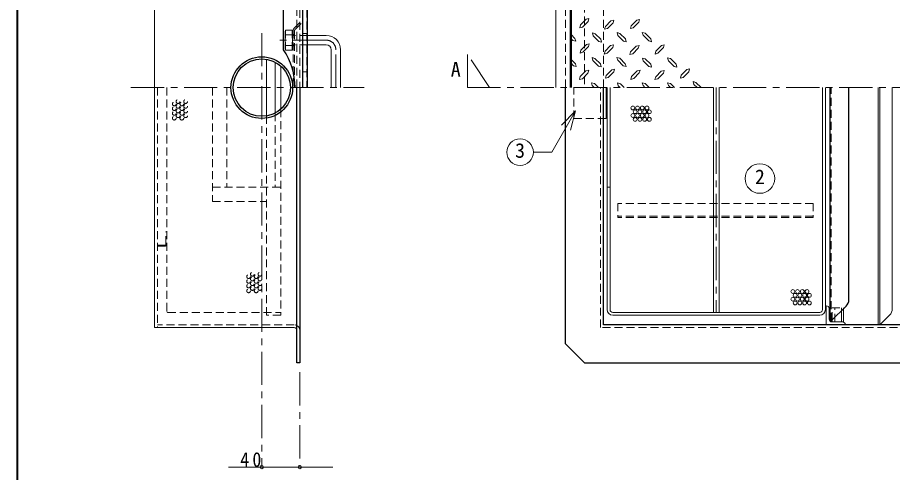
# Model space of a CAD drawing. Units: millimetres at full size, sheet at 1:7; details may follow other scales. Extents: x -1487 to 1348, y -983 to 984.
# Drawn here: x -1487 to -565, y 60 to 539 of the extents above; entities that cross this region are included whole.
import ezdxf
from ezdxf.enums import TextEntityAlignment as Align

# ---------------------------------------------------------------- set-up
doc = ezdxf.new("R2010")
doc.units = ezdxf.units.MM
doc.header["$LTSCALE"] = 7
doc.header["$PDMODE"] = 32
doc.header["$PDSIZE"] = 3.5
doc.linetypes.add('CHAIN1', pattern=[8, 5, -1, 1, -1])
doc.linetypes.add('DASHED1', pattern=[1.8, 1.2, -0.6])
doc.layers.add('0-A', color=4, linetype='Continuous', lineweight=9)
doc.styles.add('ＭＳ ゴシック', font='')
doc.styles.get('ＭＳ ゴシック').set_extended_font_data('MS Gothic')

msp = doc.modelspace()

# ---------------------------------------------------------------- linework, layer by layer
at = {"layer": '0-A', "color": 1, "lineweight": 40}
msp.add_line((-1487.357, -983.487), (-1487.357, 983.513), dxfattribs=at)
at = {"layer": '0-A', "color": 5, "lineweight": 25}
for p, q in [((-1186.857, 765.513), (-1186.857, 465.513)), ((-1181.857, 465.513), (-1181.857, 765.513)), ((-1206.857, 505.513), (-1206.857, 663.013)), ((-903.857, 593.777), (-903.857, 465.513)), ((-1192.857, 175.513), (-1192.857, 465.513)), ((-1189.857, 465.513), (-1189.857, 175.513)), ((-909.857, 195.513), (-909.857, 465.513)), ((-869.857, 215.513), (-869.857, 465.513)), ((-631.107, 465.513), (-631.107, 219.529)), ((-611.107, 242.171), (-611.107, 465.513)), ((-614.036, 235.1), (-629.607, 219.529)), ((130.143, 215.513), (-869.857, 215.513)), ((-629.607, 219.529), (-631.107, 219.529)), ((-889.857, 175.513), (-909.857, 195.513)), ((-1189.857, 175.513), (-1192.857, 175.513)), ((-889.857, 175.513), (150.143, 175.513))]:
    msp.add_line(p, q, dxfattribs=at)
at = {"layer": '0-A', "color": 7, "lineweight": 18}
for p, q in [((-919.857, 765.513), (-919.857, 465.513)), ((-904.857, 750.513), (-904.857, 465.513)), ((-1181.857, 520.513), (-1161.857, 520.513)), ((-1181.857, 510.513), (-1161.857, 510.513)), ((-1156.857, 465.513), (-1156.857, 505.513)), ((-1146.857, 465.513), (-1146.857, 505.513)), ((-1215.857, 492.328), (-1215.857, 438.698)), ((-1209.857, 488.208), (-1209.857, 442.818)), ((-1342.857, 212.513), (-1342.857, 465.513)), ((-866.857, 433.013), (-866.857, 465.513)), ((-753.857, 465.513), (-753.857, 228.513)), ((-747.857, 465.513), (-747.857, 228.513)), ((-638.857, 231.513), (-638.857, 465.513)), ((-635.857, 231.513), (-635.857, 465.513)), ((-580.357, 465.513), (-580.357, 215.513)), ((-578.357, 215.513), (-578.357, 465.513)), ((-899.073, 440.935), (-924.192, 397.428)), ((-899.073, 440.935), (-913.922, 426.086)), ((-899.073, 440.935), (-904.508, 420.65)), ((-869.857, 433.013), (-866.857, 433.013)), ((-924.192, 397.428), (-943.665, 397.428)), ((-865.857, 360.513), (-862.857, 360.513)), ((-865.857, 231.513), (-865.857, 360.513)), ((-862.857, 231.513), (-862.857, 360.513)), ((-634.857, 235.513), (-634.857, 215.513)), ((-631.857, 221.513), (-631.857, 232.513)), ((-616.702, 232.434), (-616.702, 218.513)), ((-641.857, 228.513), (-859.857, 228.513)), ((-859.857, 225.513), (-641.857, 225.513)), ((-618.859, 218.513), (-618.859, 230.277)), ((-1342.857, 212.513), (-1195.857, 212.513)), ((-628.857, 218.513), (-628.857, 220.279)), ((-616.702, 218.513), (-628.857, 218.513))]:
    msp.add_line(p, q, dxfattribs=at)
at = {"layer": '0-A', "color": 7, "linetype": 'DASHED1', "lineweight": 18}
for p, q in [((-1189.857, 761.513), (-1189.857, 465.513)), ((-872.857, 212.513), (-872.857, 465.513)), ((-629.607, 219.529), (-629.607, 465.513)), ((133.143, 212.513), (-872.857, 212.513))]:
    msp.add_line(p, q, dxfattribs=at)
at = {"layer": '0-A', "linetype": 'DASHED1'}
for p, q in [((-1192.857, 465.513), (-1192.857, 755.513)), ((-1182.357, 749.513), (-1182.357, 465.513)), ((-889.857, 590.987), (-889.857, 465.513)), ((-869.857, 465.513), (-869.857, 587.61)), ((-1195.979, 527.892), (-1186.857, 537.013)), ((-1204.857, 526.013), (-1205.357, 524.513)), ((-1197.857, 526.013), (-1204.857, 526.013)), ((-1204.857, 526.013), (-1204.857, 505.013)), ((-1197.857, 526.013), (-1197.857, 505.013)), ((-1196.857, 525.77), (-1196.857, 465.513)), ((-1194.479, 527.27), (-1186.857, 534.892)), ((-1205.357, 524.513), (-1205.357, 506.513)), ((-1205.357, 524.513), (-1204.857, 521.013)), ((-1197.857, 521.013), (-1204.857, 521.013)), ((-1197.357, 524.513), (-1197.357, 506.513)), ((-1181.857, 520.513), (-1197.357, 520.513)), ((-1195.357, 521.513), (-1196.857, 521.513)), ((-1195.357, 525.149), (-1195.357, 465.513)), ((-1182.357, 522.513), (-1186.857, 522.513)), ((-1197.857, 510.013), (-1204.857, 510.013)), ((-1197.357, 515.513), (-1197.857, 510.013)), ((-1197.857, 510.013), (-1197.357, 506.513)), ((-1181.857, 510.513), (-1197.357, 510.513)), ((-1195.357, 509.513), (-1196.857, 509.513)), ((-1204.857, 505.013), (-1205.357, 506.513)), ((-1197.857, 505.013), (-1204.857, 505.013)), ((-1197.357, 506.513), (-1197.857, 505.013)), ((-1182.357, 482.096), (-1186.857, 482.096)), ((-1339.857, 465.513), (-1339.857, 212.513)), ((-1329.857, 465.513), (-1329.857, 229.513)), ((-1281.857, 465.513), (-1281.857, 345.513)), ((-1266.857, 465.513), (-1266.857, 360.513)), ((-900.857, 433.013), (-900.857, 465.513)), ((-1209.857, 442.818), (-1209.857, 225.513)), ((-1224.857, 435.679), (-1224.857, 225.513)), ((-1215.857, 438.698), (-1215.857, 360.513)), ((-900.857, 433.013), (-869.857, 433.013)), ((-1281.857, 360.513), (-1209.857, 360.513)), ((-1281.857, 345.513), (-1224.857, 345.513)), ((-854.566, 343.513), (-854.566, 328.513)), ((-648.857, 343.513), (-854.566, 343.513)), ((-648.857, 343.513), (-648.857, 328.513)), ((-648.857, 330.013), (-854.566, 330.013)), ((-648.857, 328.513), (-854.566, 328.513)), ((-1329.857, 313.513), (-1330.857, 313.513)), ((-1330.857, 300.513), (-1330.857, 313.513)), ((-1331.857, 299.513), (-1339.857, 299.513)), ((-1331.857, 298.513), (-1339.857, 298.513)), ((-628.857, 220.279), (-628.857, 233.513)), ((-628.857, 233.513), (-616.702, 233.513)), ((-625.857, 218.513), (-625.857, 233.513)), ((-618.859, 230.277), (-618.859, 233.513)), ((-616.702, 233.513), (-616.702, 232.434)), ((-1328.857, 228.513), (-1209.857, 228.513)), ((-1209.857, 225.513), (-1224.857, 225.513)), ((-1195.857, 215.513), (-1339.857, 215.513))]:
    msp.add_line(p, q, dxfattribs=at)
at = {"layer": '0-A'}
for p, q in [((-1342.857, 465.513), (-1342.857, 718.513)), ((-888.154, 537.513), (-893.967, 531.607)), ((-885.904, 535.357), (-891.811, 529.357)), ((-888.154, 537.513), (-885.154, 538.263)), ((-885.904, 535.357), (-885.154, 538.263)), ((-861.811, 535.826), (-867.717, 529.919)), ((-861.811, 535.826), (-858.811, 536.669)), ((-859.654, 533.669), (-858.811, 536.669)), ((-834.623, 536.576), (-840.529, 530.669)), ((-834.623, 536.576), (-831.623, 537.419)), ((-832.467, 534.419), (-831.623, 537.419)), ((-868.561, 527.013), (-867.717, 529.919)), ((-865.561, 527.763), (-868.561, 527.013)), ((-859.654, 533.669), (-865.561, 527.763)), ((-841.279, 527.669), (-840.529, 530.669)), ((-838.373, 528.513), (-841.279, 527.669)), ((-832.467, 534.419), (-838.373, 528.513)), ((-899.873, 517.451), (-903.857, 521.435)), ((-902.029, 515.201), (-903.857, 517.029)), ((-899.873, 517.451), (-899.029, 514.451)), ((-874.654, 514.263), (-880.654, 520.169)), ((-872.498, 516.419), (-878.404, 522.326)), ((-848.686, 514.638), (-854.592, 520.544)), ((-846.529, 516.794), (-852.436, 522.701)), ((-846.529, 516.794), (-845.686, 513.794)), ((-822.061, 514.732), (-828.061, 520.638)), ((-819.904, 516.888), (-825.811, 522.794)), ((-819.904, 516.888), (-819.154, 513.888)), ((-902.029, 515.201), (-899.029, 514.451)), ((-887.686, 510.888), (-893.592, 504.982)), ((-885.529, 508.732), (-891.436, 502.826)), ((-887.686, 510.888), (-884.686, 511.732)), ((-885.529, 508.732), (-884.686, 511.732)), ((-874.654, 514.263), (-871.748, 513.419)), ((-872.498, 516.419), (-871.748, 513.419)), ((-862.279, 509.857), (-868.092, 503.951)), ((-860.029, 507.701), (-865.936, 501.701)), ((-862.279, 509.857), (-859.279, 510.607)), ((-860.029, 507.701), (-859.279, 510.607)), ((-848.686, 514.638), (-845.686, 513.794)), ((-835.186, 509.201), (-841.092, 503.294)), ((-835.186, 509.201), (-832.186, 510.044)), ((-833.029, 507.044), (-832.186, 510.044)), ((-822.061, 514.732), (-819.154, 513.888)), ((-808.748, 509.857), (-814.654, 503.951)), ((-806.592, 507.701), (-812.498, 501.701)), ((-808.748, 509.857), (-805.748, 510.607)), ((-806.592, 507.701), (-805.748, 510.607)), ((-894.342, 501.982), (-893.592, 504.982)), ((-891.436, 502.826), (-894.342, 501.982)), ((-841.842, 500.294), (-841.092, 503.294)), ((-1224.857, 495.347), (-1224.857, 435.679)), ((-899.311, 490.638), (-903.857, 495.185)), ((-901.467, 488.388), (-903.857, 491.12)), ((-899.311, 490.638), (-898.467, 487.638)), ((-875.029, 488.294), (-880.936, 494.201)), ((-872.873, 490.451), (-878.779, 496.357)), ((-872.873, 490.451), (-872.029, 487.451)), ((-848.873, 488.388), (-854.779, 494.294)), ((-846.717, 490.638), (-852.529, 496.451)), ((-846.717, 490.638), (-845.873, 487.638)), ((-821.873, 487.919), (-827.873, 493.826)), ((-819.717, 490.076), (-825.623, 495.982)), ((-819.717, 490.076), (-818.967, 487.076)), ((-802.092, 496.826), (-799.092, 496.076)), ((-801.248, 493.919), (-802.092, 496.826)), ((-795.342, 487.919), (-801.248, 493.919)), ((-793.186, 490.169), (-799.092, 496.076)), ((-793.186, 490.169), (-792.436, 487.169)), ((-901.467, 488.388), (-898.467, 487.638)), ((-888.248, 483.044), (-894.154, 477.138)), ((-886.092, 480.888), (-891.998, 474.888)), ((-888.248, 483.044), (-885.248, 483.794)), ((-886.092, 480.888), (-885.248, 483.794)), ((-875.029, 488.294), (-872.029, 487.451)), ((-861.061, 484.263), (-866.967, 478.357)), ((-858.811, 482.107), (-864.811, 476.107)), ((-861.061, 484.263), (-858.061, 485.013)), ((-858.811, 482.107), (-858.061, 485.013)), ((-848.873, 488.388), (-845.873, 487.638)), ((-834.154, 483.138), (-840.061, 477.232)), ((-831.998, 480.982), (-837.904, 474.982)), ((-834.154, 483.138), (-831.154, 483.888)), ((-831.998, 480.982), (-831.154, 483.888)), ((-821.873, 487.919), (-818.967, 487.076)), ((-808.842, 482.857), (-814.654, 476.951)), ((-806.592, 480.701), (-812.498, 474.701)), ((-808.842, 482.857), (-805.842, 483.607)), ((-806.592, 480.701), (-805.842, 483.607)), ((-795.342, 487.919), (-792.436, 487.169)), ((-782.029, 484.451), (-787.936, 478.544)), ((-779.779, 482.294), (-785.779, 476.294)), ((-782.029, 484.451), (-779.029, 485.201)), ((-779.779, 482.294), (-779.029, 485.201)), ((-840.811, 474.232), (-840.061, 477.232)), ((-837.904, 474.982), (-840.811, 474.232)), ((-815.498, 473.951), (-814.654, 476.951)), ((-812.498, 474.701), (-815.498, 473.951)), ((-802.092, 470.482), (-799.092, 469.732)), ((-801.248, 467.576), (-802.092, 470.482)), ((-775.373, 471.888), (-772.373, 471.044)), ((-774.529, 468.888), (-775.373, 471.888)), ((-766.707, 465.513), (-772.373, 471.044)), ((-879.436, 465.513), (-881.498, 467.576)), ((-875.123, 465.513), (-879.342, 469.732)), ((-865.857, 465.513), (-865.857, 360.513)), ((-862.857, 360.513), (-862.857, 465.513)), ((-852.248, 465.513), (-854.217, 467.482)), ((-848, 465.513), (-851.967, 469.638)), ((-821.592, 465.513), (-825.811, 469.732)), ((-799.186, 465.513), (-801.248, 467.576)), ((-794.873, 465.513), (-799.092, 469.732)), ((-771.154, 465.513), (-774.529, 468.888)), ((-565.357, 465.513), (-565.357, 232.655)), ((-568.286, 225.584), (-578.357, 215.513)), ((-1154.857, 65.513), (-1264.857, 65.513))]:
    msp.add_line(p, q, dxfattribs=at)
at = {"layer": '0-A', "linetype": 'CHAIN1'}
for p, q in [((-1229.857, 523.013), (-1229.857, 65.513)), ((-1161.857, 515.513), (-1215.357, 515.513)), ((-1151.857, 465.513), (-1151.857, 505.513)), ((-1013.191, 500.513), (-1013.191, 465.513)), ((-989.857, 465.513), (-1013.191, 500.513)), ((-1367.857, 465.513), (-1121.857, 465.513)), ((-1013.191, 465.513), (460.143, 465.513)), ((-750.857, 465.513), (-750.857, 228.513)), ((-1189.857, 165.513), (-1189.857, 65.513))]:
    msp.add_line(p, q, dxfattribs=at)
at = {"layer": '0-A', "linetype": 'DASHED1'}
for points in [[(-909.857, 465.513), (-909.857, 735.513), (-889.857, 755.513)], [(-1197.857, 526.013), (-1197.357, 524.513), (-1197.857, 521.013), (-1197.357, 515.513)], [(-1204.857, 521.013), (-1205.357, 515.513), (-1204.857, 510.013), (-1205.357, 506.513)]]:
    msp.add_lwpolyline(points, dxfattribs=at)
at = {"layer": '0-A'}
for points in [[(-891.811, 529.357), (-894.811, 528.607), (-893.967, 531.607)], [(-880.654, 520.169), (-881.404, 523.169), (-878.404, 522.326)], [(-854.592, 520.544), (-855.436, 523.544), (-852.436, 522.701)], [(-828.061, 520.638), (-828.811, 523.544), (-825.811, 522.794)], [(-865.936, 501.701), (-868.936, 500.951), (-868.092, 503.951)], [(-833.029, 507.044), (-838.936, 501.138), (-841.842, 500.294)], [(-812.498, 501.701), (-815.404, 500.951), (-814.654, 503.951)], [(-880.936, 494.201), (-881.779, 497.107), (-878.779, 496.357)], [(-854.779, 494.294), (-855.529, 497.294), (-852.529, 496.451)], [(-827.873, 493.826), (-828.623, 496.732), (-825.623, 495.982)], [(-891.998, 474.888), (-894.998, 474.138), (-894.154, 477.138)], [(-881.498, 467.576), (-882.342, 470.576), (-879.342, 469.732)], [(-864.811, 476.107), (-867.717, 475.357), (-866.967, 478.357)], [(-854.217, 467.482), (-854.967, 470.388), (-851.967, 469.638)], [(-825.998, 465.513), (-828.061, 467.576), (-828.811, 470.576), (-825.811, 469.732)], [(-785.779, 476.294), (-788.686, 475.544), (-787.936, 478.544)]]:
    msp.add_lwpolyline(points, dxfattribs=at)
at = {"layer": '0-A', "color": 5, "lineweight": 25}
for radius in [32.5, 30.25]:
    msp.add_circle((-1229.857, 465.513), radius, dxfattribs=at)
at = {"layer": '0-A', "linetype": 'DASHED1'}
for centre in [(-1318.148, 450.836), (-1310.148, 450.836), (-1322.148, 448.336), (-1322.148, 443.336), (-1318.148, 445.836), (-1318.148, 440.836), (-1314.148, 448.336), (-1314.148, 443.336), (-1310.148, 445.836), (-1310.148, 440.836), (-1322.148, 438.336), (-1322.148, 433.336), (-1318.148, 435.836), (-1314.148, 438.336), (-1314.148, 433.336), (-1310.148, 435.836), (-1243.802, 266.296), (-1239.802, 268.796), (-1235.802, 266.296), (-1231.802, 268.796), (-1243.802, 261.296), (-1243.802, 256.296), (-1239.802, 263.796), (-1239.802, 258.796), (-1235.802, 261.296), (-1235.802, 256.296), (-1231.802, 263.796), (-1231.802, 258.796), (-1243.802, 251.296), (-1239.802, 253.796), (-1235.802, 251.296), (-1231.802, 253.796)]:
    msp.add_circle(centre, 2, dxfattribs=at)
at = {"layer": '0-A'}
for centre in [(-838.863, 444.069), (-833.863, 444.069), (-828.863, 444.069), (-823.863, 444.069), (-838.863, 436.069), (-836.363, 440.069), (-836.363, 432.069), (-833.863, 436.069), (-831.363, 440.069), (-831.363, 432.069), (-828.863, 436.069), (-826.363, 440.069), (-826.363, 432.069), (-823.863, 436.069), (-821.363, 440.069), (-821.363, 432.069), (-670.212, 250.53), (-665.212, 250.53), (-660.212, 250.53), (-655.212, 250.53), (-670.212, 242.53), (-667.712, 246.53), (-667.712, 238.53), (-665.212, 242.53), (-662.712, 246.53), (-662.712, 238.53), (-660.212, 242.53), (-657.712, 246.53), (-657.712, 238.53), (-655.212, 242.53), (-652.712, 246.53), (-652.712, 238.53)]:
    msp.add_circle(centre, 2, dxfattribs=at)
at = {"layer": '0-A', "color": 7, "lineweight": 18}
for centre, radius in [((-957.665, 397.428), 14), ((-704.863, 369.674), 15.6)]:
    msp.add_circle(centre, radius, dxfattribs=at)
at = {"layer": '0-A', "linetype": 'DASHED1'}
for centre, radius, start, end in [((-1193.857, 525.77), 3, 135, 180), ((-1192.357, 525.149), 3, 135, 180), ((-1331.857, 300.513), 1, 270, 0), ((-1331.857, 300.513), 2, 270, 0), ((-1328.857, 229.513), 1, 180, 270), ((-1195.857, 209.513), 6, 0, 90)]:
    msp.add_arc(centre, radius, start, end, dxfattribs=at)
at = {"layer": '0-A', "color": 7, "lineweight": 18}
for centre, radius, start, end in [((-1161.857, 505.513), 15, 0, 90), ((-1161.857, 505.513), 5, 0, 90), ((-859.857, 231.513), 6, 180, 270), ((-859.857, 231.513), 3, 180, 270), ((-641.857, 231.513), 6, 270, 0), ((-641.857, 231.513), 3, 270, 0), ((-634.857, 232.513), 3, 0, 90), ((-628.857, 221.513), 3, 180, 270), ((-1195.857, 209.513), 3, 0, 90), ((-617.857, 215.513), 3, 0, 90)]:
    msp.add_arc(centre, radius, start, end, dxfattribs=at)
at = {"layer": '0-A', "linetype": 'CHAIN1'}
msp.add_arc((-1161.857, 505.513), 10, 0, 90, dxfattribs=at)
at = {"layer": '0-A', "color": 5, "lineweight": 25}
for centre, radius, start, end in [((-1267.524, 465.513), 72.667, 0, 33.39849), ((-621.107, 242.171), 10, 315, 360)]:
    msp.add_arc(centre, radius, start, end, dxfattribs=at)
at = {"layer": '0-A'}
msp.add_arc((-575.357, 232.655), 10, 315, 360, dxfattribs=at)
for p in [(-1229.857, 65.513), (-1189.857, 65.513)]:
    msp.add_point(p, dxfattribs=at)

# ---------------------------------------------------------------- texts
at = {"layer": '0-A', "color": 7, "style": 'ＭＳ ゴシック'}
for s, p in [('A', (-1030.691, 472.513)), ('3', (-962.915, 386.928)), ('2', (-710.113, 359.174))]:
    msp.add_text(s, height=15.4, dxfattribs=at).set_placement(p, align=Align.BOTTOM_LEFT)
at = {"layer": '0-A', "color": 7, "insert": (-1252.607, 65.513), "char_height": 15.4, "attachment_point": 7, "style": 'ＭＳ ゴシック'}
msp.add_mtext('\\T1.36;\\W0.9;40', dxfattribs=at)

doc.saveas('drawing.dxf')
